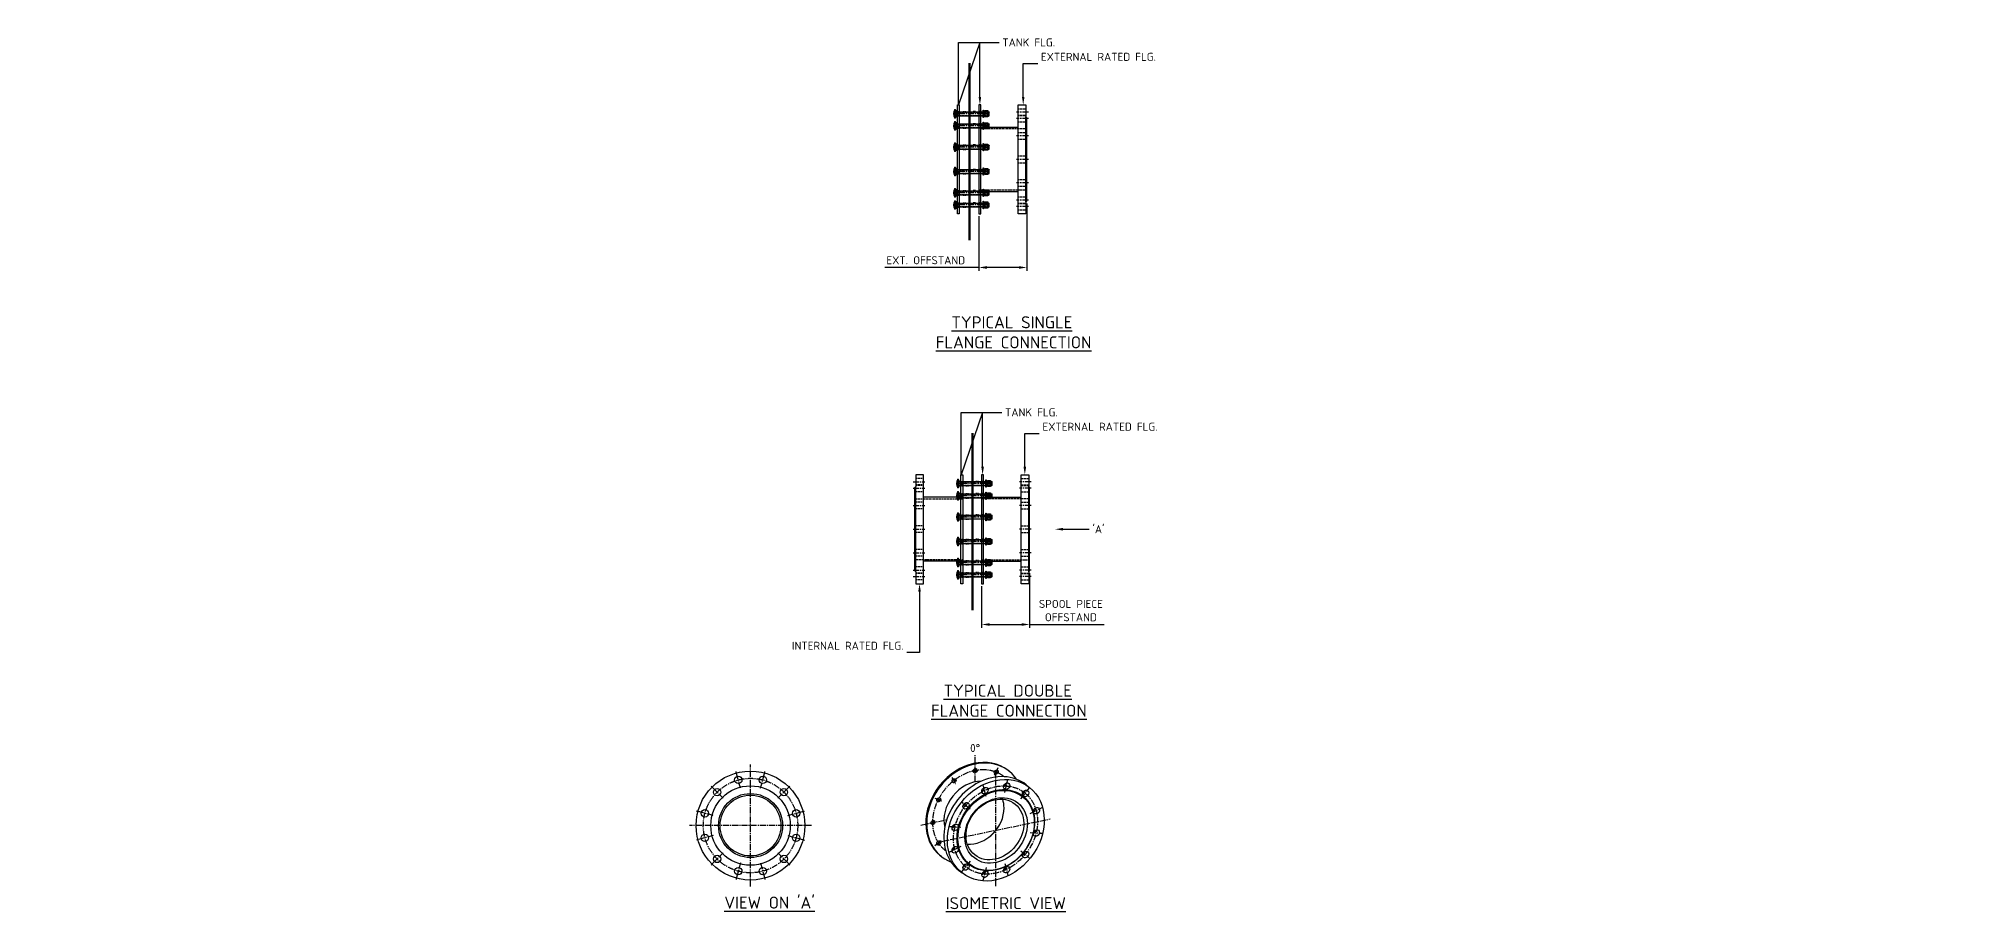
# Model space of a CAD drawing. Header units: millimetres. Extents: x -272986 to 200319, y -34579 to 49604.
# Drawn here: x -20567 to -14571, y -29505 to -26780 of the extents above; entities that cross this region are included whole.
import ezdxf
from ezdxf import colors
from ezdxf.entities.mleader import LeaderData, LeaderLine
from ezdxf.math import Vec2, Vec3

# ---------------------------------------------------------------- set-up
doc = ezdxf.new("R2010")
doc.units = ezdxf.units.MM
doc.linetypes.add('CENTER2', pattern=[28.575, 19.05, -3.175, 3.175, -3.175])
doc.linetypes.add('HIDDEN2', pattern=[4.7625, 3.175, -1.5875])
doc.layers.get('Defpoints').update_dxf_attribs({"color": 9})
for name, color, linetype in [('X 0001 M', 7, 'Continuous'), ('X 1001 M', 8, 'HIDDEN2'), ('X 2001 M', 1, 'CENTER2'), ('X 3001 D', 5, 'Continuous'), ('X 4001 T', 7, 'Continuous')]:
    doc.layers.add(name, color=color, linetype=linetype)
doc.styles.add('BIT STD. 2.5', font='isocpeur.ttf', dxfattribs={"height": 2.5})
doc.dimstyles.new('BIT STD. 2.5', dxfattribs={"dimtxt": 2.5, "dimasz": 2.5, "dimexe": 1, "dimexo": 0.75, "dimgap": 1, "dimtad": 1, "dimdec": 0, "dimdsep": 46, "dimtxsty": 'BIT STD. 2.5', "dimcen": 0, "dimadec": 0, "dimazin": 0, "dimtfac": 1, "dimtdec": 0, "dimtmove": 0, "dimatfit": 3, "dimfxl": 1, "dimtfill": 1, "dimlwd": -1, "dimlwe": -1, "dimarcsym": 0})

# ---------------------------------------------------------------- blocks, each defined once
blk = doc.blocks.new('TANKCON_BOLT')
at = {"layer": 'X 0001 M', "color": 252}
for p, q in [((-43.5, 13.5), (-41.5, 13.5)), ((-40.3, 6.2), (62.8, 6.2)), ((50.8, -9.5), (50.8, 9.5)), ((57.8, -9.5), (57.8, 9.5)), ((62.8, 6.2), (63.8, 5.2)), ((63.8, -5.2), (63.8, 5.2)), ((-41.5, -13.5), (-43.5, -13.5)), ((-40.3, -6.2), (62.8, -6.2)), ((62.8, -6.2), (63.8, -5.2))]:
    blk.add_line(p, q, dxfattribs=at)
for points in [[(-43.5, -13.5), (-43.5, 13.5)], [(-41.5, -13.5), (-41.5, 13.5)], [(-41.5, 11.5), (-40.3, 10.8), (-40.3, -10.8), (-41.5, -11.5)], [(-40.3, 8.9), (-36.8, 6.2)], [(-40.3, 1.8), (-36.8, 0), (-40.3, -1.8)], [(-40.3, -8.9), (-36.8, -6.2)]]:
    blk.add_lwpolyline(points, dxfattribs=at)
for points in [[(45.2, -11.5), (44.2, -11.5), (44.2, 11.5), (45.2, 11.5)], [(44.2, -6.5), (45.2, -6.5), (45.2, 6.5), (44.2, 6.5)], [(58.8, 0), (49.8, 0), (49.8, 9.5), (58.8, 9.5)], [(58.8, -9.5), (49.8, -9.5), (49.8, 0), (58.8, 0)]]:
    blk.add_lwpolyline(points, close=True, dxfattribs=at)
for centre, radius, start, end in [((-23.9, 0), 23.8, 145.437, 214.563), ((61.5, -4.8), 11.8, 156.22268, 203.77732), ((61.5, 4.8), 11.8, 156.22268, 203.77732), ((47, 4.8), 11.8, 336.22268, 23.77732), ((47, -4.8), 11.8, 336.22268, 23.77732)]:
    blk.add_arc(centre, radius, start, end, dxfattribs=at)
at = {"layer": 'X 1001 M'}
for p, q in [((-36, 7), (-28, 7)), ((-18, 7), (-10, 7)), ((3, 7), (0, 7)), ((21, 7), (13, 7)), ((39, 7), (31, 7)), ((-36, -7), (-28, -7)), ((-18, -7), (-10, -7)), ((3, -7), (0, -7)), ((21, -7), (13, -7)), ((39, -7), (31, -7))]:
    blk.add_line(p, q, dxfattribs=at)
at = {"layer": 'X 1001 M', "color": 252}
for p, q in [((-32, 6.2), (-32, -6.2)), ((-31, 5.2), (-32, 6.2)), ((-31, 5.2), (63.8, 5.2)), ((-31, 5.2), (-31, -5.2)), ((62.8, -6.2), (62.8, 6.2)), ((-31, -5.2), (-32, -6.2)), ((-31, -5.2), (63.8, -5.2))]:
    blk.add_line(p, q, dxfattribs=at)
at = {"layer": 'X 2001 M'}
blk.add_line((44, 0), (-41, 0), dxfattribs=at)
blk = doc.blocks.new('NP16_FLANGE_TYP')
at = {"layer": 'X 0001 M'}
for p, q in [((147, -133), (147, 133)), ((6, 100), (123, 100)), ((6, -100), (123, -100))]:
    blk.add_line(p, q, dxfattribs=at)
blk.add_lwpolyline([(0, -170), (6, -170), (6, 170), (0, 170)], close=True, dxfattribs=at)
for points in [[(147, -133), (147, -170), (123, -170), (123, 170), (147, 170), (147, 133)], [(147, -133), (147, -133), (150, -130), (150, 130), (147, 133)]]:
    blk.add_lwpolyline(points, dxfattribs=at)
at = {"layer": 'X 1001 M'}
for p, q in [((123, 158), (147, 158)), ((123, 138.2), (147, 138.2)), ((123, 137), (147, 137)), ((123, 117.2), (147, 117.2)), ((123, 84.2), (147, 84.2)), ((123, 63.2), (147, 63.2)), ((123, 10.5), (147, 10.5)), ((123, -10.5), (147, -10.5)), ((123, -63.2), (147, -63.2)), ((123, -84.2), (147, -84.2)), ((123, -117.2), (147, -117.2)), ((123, -137), (147, -137)), ((123, -138.2), (147, -138.2)), ((123, -158), (147, -158))]:
    blk.add_line(p, q, dxfattribs=at)
for points in [[(150, 95), (0, 95)], [(0, -95), (150, -95)]]:
    blk.add_lwpolyline(points, dxfattribs=at)
at = {"layer": 'X 2001 M'}
for p, q in [((155, 147.5), (118, 147.5)), ((155, 127.7), (118, 127.7)), ((155, 73.8), (118, 73.8)), ((155, 0), (118, 0)), ((155, -73.8), (118, -73.8)), ((155, -127.7), (118, -127.7)), ((155, -147.5), (118, -147.5))]:
    blk.add_line(p, q, dxfattribs=at)
blk = doc.blocks.new('*D318')
at = {"layer": 'Defpoints', "color": 0, "transparency": 16777216}
for p in [(-17628.8, -27327.2), (-17478.8, -27287.2), (-17478.8, -27494.7)]:
    blk.add_point(p, dxfattribs=at)
at = {"layer": 'X 3001 D', "color": 0, "transparency": 16777216}
for p, q in [((-17628.8, -27334.7), (-17628.8, -27504.7)), ((-17478.8, -27294.7), (-17478.8, -27504.7)), ((-17628.8, -27494.7), (-17922, -27494.7)), ((-17503.8, -27494.7), (-17603.8, -27494.7))]:
    blk.add_line(p, q, dxfattribs=at)
for points in [[(-17603.8, -27490.5), (-17603.8, -27498.8), (-17628.8, -27494.7)], [(-17503.8, -27490.5), (-17503.8, -27498.8), (-17478.8, -27494.7)]]:
    blk.add_solid(points, dxfattribs=at)
at = {"layer": 'X 3001 D', "color": 0, "transparency": 16777216, "insert": (-17794.5, -27472.2), "char_height": 25, "attachment_point": 5, "style": 'BIT STD. 2.5', "bg_fill": 3, "box_fill_scale": 1.1, "bg_fill_color": 256, "bg_fill_true_color": 13158600, "bg_fill_transparency": 0}
blk.add_mtext('EXT. OFFSTAND', dxfattribs=at)
blk = doc.blocks.new('*D317')
at = {"layer": 'Defpoints', "color": 0, "transparency": 16777216}
for p in [(-17470.1, -28441.6), (-17620.1, -28481.6)]:
    blk.add_point(p, dxfattribs=at)
at = {"layer": 'X 3001 D', "color": 0, "transparency": 16777216}
for p, q in [((-17470.1, -28449.1), (-17470.1, -28619)), ((-17620.1, -28489.1), (-17620.1, -28619)), ((-17595.1, -28609), (-17495.1, -28609)), ((-17470.1, -28609), (-17237.6, -28609))]:
    blk.add_line(p, q, dxfattribs=at)
for points in [[(-17595.1, -28604.8), (-17595.1, -28613.1), (-17620.1, -28609)], [(-17495.1, -28604.8), (-17495.1, -28613.1), (-17470.1, -28609)]]:
    blk.add_solid(points, dxfattribs=at)
at = {"layer": 'X 3001 D', "color": 0, "transparency": 16777216, "insert": (-17341.3, -28565.6), "char_height": 25, "attachment_point": 5, "style": 'BIT STD. 2.5', "bg_fill": 3, "box_fill_scale": 1.1, "bg_fill_color": 256, "bg_fill_true_color": 13158600, "bg_fill_transparency": 0}
blk.add_mtext('SPOOL PIECE\\POFFSTAND', dxfattribs=at)
at = {"layer": 'Defpoints', "color": 0, "transparency": 16777216}
blk.add_point((-17470.1, -28609), dxfattribs=at)

msp = doc.modelspace()

# ---------------------------------------------------------------- linework, layer by layer
at = {"layer": 'X 0001 M'}
for p, q in [((-17659.8113, -26857.1428), (-17659.8113, -27409.5175)), ((-17656.8113, -26857.1428), (-17656.8113, -27409.5175)), ((-17651.0689, -28011.5552), (-17651.0689, -28563.9299)), ((-17648.0689, -28011.5552), (-17648.0689, -28563.9299)), ((-17534.8262, -29066.6014), (-17537.5524, -29064.4448)), ((-17481.2098, -29109.016), (-17470.3048, -29117.6427)), ((-17745.7683, -29333.2537), (-17748.4946, -29331.097)), ((-17692.152, -29375.6683), (-17681.2469, -29384.295))]:
    msp.add_line(p, q, dxfattribs=at)
msp.add_lwpolyline([(-17689.8113, -27327.2209), (-17695.8113, -27327.2209), (-17695.8113, -26987.2209), (-17689.8113, -26987.2209)], close=True, dxfattribs=at)
for centre, radius in [((-18342.0153, -29236.433), 170), ((-18342.0153, -29236.433), 124), ((-18446.3136, -29132.1348), 11.5), ((-18342.0153, -29236.433), 100), ((-18380.1911, -29093.959), 11.5), ((-18303.8395, -29093.959), 11.5), ((-18237.7171, -29132.1348), 11.5), ((-18484.4894, -29198.2572), 11.5), ((-18342.0153, -29236.433), 95), ((-18199.5412, -29198.2572), 11.5), ((-18484.4894, -29274.6089), 11.5), ((-18199.5412, -29274.6089), 11.5), ((-18446.3136, -29340.7313), 11.5), ((-18380.1911, -29378.9071), 11.5), ((-18303.8395, -29378.9071), 11.5), ((-18237.7171, -29340.7313), 11.5)]:
    msp.add_circle(centre, radius, dxfattribs=at)
for centre, major_axis, start_param, end_param in [((-17643.0235, -29197.7709), (-105.4711, -133.3261), 3.141592654, 6.283185307), ((-17640.2973, -29199.9276), (-105.4711, -133.3261), 2.89232648, 6.532451481), ((-17586.6809, -29242.3422), (105.4711, 133.3261), 0, 3.141592654), ((-17643.0235, -29062.8117), (4.3429, 5.4899), 3.451145591, 5.97363237), ((-17577.3263, -29067.3713), (4.3429, 5.4899), 3.451145591, 5.97363237), ((-17640.2973, -29199.9276), (67.9606, 85.9091), 0.566764087, 2.574828567), ((-17708.7207, -29094.4143), (4.3429, 5.4899), 3.451145591, 5.97363237), ((-17620.6883, -29118.9808), (6.8246, 8.627), 4.028986998, 5.395790963), ((-17552.6735, -29104.9823), (6.8246, 8.627), 4.028986998, 5.395790963), ((-17493.771, -29127.7893), (6.8246, 8.627), 4.028986998, 5.395790963), ((-17640.2973, -29199.9276), (-105.4711, -133.3261), 2.548865989, 2.557902782), ((-17756.8145, -29153.7113), (4.3429, 5.4899), 3.451145591, 5.97363237), ((-17679.5908, -29166.0339), (6.8246, 8.627), 4.028986998, 5.395790963), ((-17640.2973, -29199.9276), (62.8856, 79.4937), 3.637959829, 5.482848508), ((-17640.2973, -29199.9276), (62.8856, 79.4937), 5.482848508, 5.786818132), ((-17459.7636, -29181.2906), (6.8246, 8.627), 4.028986998, 5.395790963), ((-17774.418, -29224.8139), (4.3429, 5.4899), 3.451145591, 5.97363237), ((-17713.5982, -29233.5337), (6.8246, 8.627), 4.028986998, 5.395790963), ((-17643.0235, -29197.7709), (-65.4231, -82.7014), 1.289239629, 1.852353025), ((-17459.7636, -29251.1506), (6.8246, 8.627), 4.028986998, 5.395790963), ((-17756.8145, -29288.6705), (4.3429, 5.4899), 3.451145591, 5.97363237), ((-17713.5982, -29303.3938), (6.8246, 8.627), 4.028986998, 5.395790963), ((-17679.5908, -29356.8951), (6.8246, 8.627), 4.028986998, 5.395790963), ((-17640.2973, -29199.9276), (-105.4711, -133.3261), 0.543487455, 0.570183956), ((-17552.6735, -29365.7035), (6.8246, 8.627), 4.028986998, 5.395790963), ((-17493.771, -29318.6504), (6.8246, 8.627), 4.028986998, 5.395790963), ((-17620.6883, -29379.702), (6.8246, 8.627), 4.028986998, 5.395790963)]:
    msp.add_ellipse(centre, major_axis=major_axis, ratio=0.815071224, start_param=start_param, end_param=end_param, dxfattribs=at)
for centre, major_axis in [((-17575.7759, -29250.9689), (105.4711, 133.3261)), ((-17640.2973, -29064.9684), (-4.3429, -5.4899)), ((-17574.6, -29069.5279), (-4.3429, -5.4899)), ((-17705.9945, -29096.571), (-4.3429, -5.4899)), ((-17575.7759, -29250.9689), (84.3769, 106.6609)), ((-17574.8671, -29251.6878), (83.136, 105.0924)), ((-17574.8671, -29251.6878), (67.9606, 85.9091)), ((-17574.8671, -29251.6878), (67.9606, 85.9091)), ((-17609.7833, -29127.6075), (-6.8246, -8.627)), ((-17541.7685, -29113.609), (-6.8246, -8.627)), ((-17482.8659, -29136.416), (-6.8246, -8.627)), ((-17754.0882, -29155.8679), (-4.3429, -5.4899)), ((-17668.6858, -29174.6606), (-6.8246, -8.627)), ((-17578.5839, -29248.7475), (62.8856, 79.4937)), ((-17448.8585, -29189.9173), (-6.8246, -8.627)), ((-17771.6917, -29226.9706), (-4.3429, -5.4899)), ((-17702.6932, -29242.1604), (-6.8246, -8.627)), ((-17448.8585, -29259.7773), (-6.8246, -8.627)), ((-17754.0882, -29290.8271), (-4.3429, -5.4899)), ((-17702.6932, -29312.0205), (-6.8246, -8.627)), ((-17482.8659, -29327.2771), (-6.8246, -8.627)), ((-17668.6858, -29365.5218), (-6.8246, -8.627)), ((-17609.7833, -29388.3287), (-6.8246, -8.627)), ((-17541.7685, -29374.3302), (-6.8246, -8.627))]:
    msp.add_ellipse(centre, major_axis=major_axis, ratio=0.815071224, dxfattribs=at)
at = {"layer": 'X 2001 M', "extrusion": (0.454376, -0.359446, 0.815071)}
for p, q in [((-17640.2973, -29099.7009), (-17640.2973, -29016.9614)), ((-17575.7759, -29425.7296), (-17575.7759, -29076.2081)), ((-17810.442, -29234.946), (-17728.897, -29218.1628)), ((-17745.9206, -29285.9873), (-17405.6312, -29215.9504))]:
    msp.add_line(p, q, dxfattribs=at)
at = {"layer": 'X 2001 M'}
for p, q in [((-18373.1834, -29120.1121), (-18387.1988, -29067.8059)), ((-18342.0153, -29427.0458), (-18342.0153, -29045.8203)), ((-18310.8472, -29120.1121), (-18296.8318, -29067.8059)), ((-18427.1682, -29151.2802), (-18465.4589, -29112.9894)), ((-18256.8624, -29151.2802), (-18218.5717, -29112.9894)), ((-18458.3363, -29205.2649), (-18510.6425, -29191.2495)), ((-18225.6943, -29205.2649), (-18173.3881, -29191.2495)), ((-18151.4026, -29236.433), (-18532.6281, -29236.433)), ((-18458.3363, -29267.6012), (-18510.6425, -29281.6166)), ((-18225.6943, -29267.6012), (-18173.3881, -29281.6166)), ((-18427.1682, -29321.5859), (-18465.4589, -29359.8767)), ((-18373.1834, -29352.754), (-18387.1988, -29405.0602)), ((-18310.8472, -29352.754), (-18296.8318, -29405.0602)), ((-18256.8624, -29321.5859), (-18218.5717, -29359.8767))]:
    msp.add_line(p, q, dxfattribs=at)
at = {"layer": 'X 2001 M', "extrusion": (-0.454376, 0.359446, -0.815071)}
for p, q in [((-17569.2731, -29056.4321), (-17581.7444, -29081.1859)), ((-17713.1389, -29086.042), (-17700.6676, -29105.6622)), ((-17605.4844, -29145.3947), (-17615.8994, -29108.3835)), ((-17547.6137, -29133.484), (-17537.7409, -29092.2972)), ((-17497.4963, -29152.8894), (-17470.0537, -29118.5056)), ((-17765.7975, -29150.9671), (-17744.1965, -29159.331)), ((-17655.6019, -29185.43), (-17683.5865, -29162.454)), ((-17468.5609, -29198.4112), (-17430.9745, -29179.986)), ((-17684.5372, -29242.8625), (-17722.6658, -29240.0207)), ((-17765.7975, -29298.736), (-17744.1965, -29281.4805)), ((-17684.5372, -29302.3032), (-17722.6658, -29320.2995)), ((-17497.4963, -29315.2844), (-17470.0537, -29337.8315)), ((-17468.5609, -29257.8519), (-17430.9745, -29260.2649)), ((-17655.6019, -29347.825), (-17683.5865, -29381.7799)), ((-17605.4844, -29367.2304), (-17615.8994, -29407.9883)), ((-17547.6137, -29355.3197), (-17537.7409, -29391.902))]:
    msp.add_line(p, q, dxfattribs=at)
at = {"layer": 'X 2001 M'}
msp.add_circle((-18342.0153, -29236.433), 147.5, dxfattribs=at)
at = {"layer": 'X 2001 M', "extrusion": (0.454376, -0.359446, 0.815071)}
msp.add_circle((-33845.0235, -3555.7429, 2527.4576), 147.5, dxfattribs=at)
at = {"layer": 'X 2001 M', "extrusion": (-0.454376, 0.359446, -0.815071)}
msp.add_arc((33845.0235, -3488.6876, -2479.794), 147.5, 359.69974661, 180.30025339, dxfattribs=at)

# ---------------------------------------------------------------- block references
at = {"layer": 'X 0001 M'}
for name, p in [('TANKCON_BOLT', (-17659.8113, -27014.7468)), ('NP16_FLANGE_TYP', (-17628.8113, -27157.2209)), ('TANKCON_BOLT', (-17659.8113, -27052.9226)), ('TANKCON_BOLT', (-17659.8113, -27119.045)), ('TANKCON_BOLT', (-17659.8113, -27195.3967)), ('TANKCON_BOLT', (-17659.8113, -27261.5191)), ('TANKCON_BOLT', (-17659.8113, -27299.6949)), ('TANKCON_BOLT', (-17651.0689, -28169.1592)), ('NP16_FLANGE_TYP', (-17620.0689, -28311.6333)), ('TANKCON_BOLT', (-17651.0689, -28207.3351)), ('TANKCON_BOLT', (-17651.0689, -28273.4575)), ('TANKCON_BOLT', (-17651.0689, -28349.8091)), ('TANKCON_BOLT', (-17651.0689, -28415.9316)), ('TANKCON_BOLT', (-17651.0689, -28454.1074))]:
    msp.add_blockref(name, p, dxfattribs=at)
at = {"layer": 'X 0001 M', "xscale": -1}
msp.add_blockref('NP16_FLANGE_TYP', (-17679.0689, -28311.6333), dxfattribs=at)

# ---------------------------------------------------------------- texts
at = {"char_height": 37.5, "attachment_point": 1, "style": 'BIT STD. 2.5'}
for s, insert in [('\\pi61.03165;{\\LTYPICAL SINGLE\\P\\pi12.28165;FLANGE CONNECTION}', (-17775.5285, -27647.1045)), ('\\pi51.65665;{\\LTYPICAL DOUBLE\\P\\pi12.28165;FLANGE CONNECTION}', (-17790.3557, -28796.7009)), ("\\pi106.03165;{\\LVIEW ON 'A'}", (-18529.9047, -29458.1381)), ('\\pi62.90665;{\\LISOMETRIC VIEW}', (-17795.1525, -29459.9))]:
    msp.add_mtext_dynamic_manual_height_columns(s, width=482.063296, gutter_width=100, heights=[118.5703], dxfattribs=dict(at, insert=insert))
at = {"color": 1, "insert": (-17640.2973, -29006.9614), "char_height": 25, "attachment_point": 8, "style": 'BIT STD. 2.5'}
msp.add_mtext_dynamic_manual_height_columns('0%%D', width=5.966212, gutter_width=100, heights=[0], dxfattribs=at)

# ---------------------------------------------------------------- leaders
at = {"layer": 'X 4001 T', "color": 0}
ml = msp.add_multileader_mtext('Standard', dxfattribs=at)
ml.set_content('TANK FLG.', style='BIT STD. 2.5')
ml.set_leader_properties(color=150)
ml.build(insert=Vec2(0, 0))
ml.multileader.update_dxf_attribs({"text_left_attachment_type": 2, "text_right_attachment_type": 2, "dogleg_length": 3, "arrow_head_size": 25, "scale": 10})
ctx = ml.context
ctx.base_point, ctx.scale, ctx.char_height, ctx.arrow_head_size, ctx.landing_gap_size, ctx.plane_origin = Vec3(-17565.478, -26792.4085), 10, 25, 25, 10, Vec3(-17622.1447, -26987.2208)
ctx.left_attachment, ctx.right_attachment = 2, 2
notes = []
notes.append((ctx, [(0, (1, 1, 0), (-17595.478, -26792.4085), (1, 0), 30, [(1, [(-17625.478, -26987.2208), (-17625.478, -26792.4085), (-17692.8113, -26987.2209), (-17692.8113, -26792.5561)], 0, [])])]))
ctx.mtext.insert, ctx.mtext.width, ctx.mtext.flow_direction = Vec3(-17555.478, -26779.899), 270.25, 5
ml = msp.add_multileader_mtext('Standard', dxfattribs=at)
ml.set_content('EXTERNAL RATED FLG.', style='BIT STD. 2.5')
ml.set_leader_properties(color=150)
ml.build(insert=Vec2(0, 0))
ml.multileader.update_dxf_attribs({"text_left_attachment_type": 2, "text_right_attachment_type": 2, "dogleg_length": 3, "arrow_head_size": 25, "scale": 10})
ctx = ml.context
ctx.base_point, ctx.scale, ctx.char_height, ctx.arrow_head_size, ctx.landing_gap_size, ctx.plane_origin = Vec3(-17444.979, -26858.1174), 10, 25, 25, 10, Vec3(-17490.1447, -26987.2208)
ctx.left_attachment, ctx.right_attachment = 2, 2
notes.append((ctx, [(0, (1, 1, 0), (-17474.979, -26858.1174), (1, 0), 30, [(0, [(-17490.1447, -26987.2208), (-17490.1447, -26858.1865)], 0, [])])]))
ctx.mtext.insert, ctx.mtext.width, ctx.mtext.flow_direction = Vec3(-17434.979, -26824.784), 270.25, 5
ml = msp.add_multileader_mtext('Standard', dxfattribs=at)
ml.set_content('TANK FLG.', style='BIT STD. 2.5')
ml.set_leader_properties(color=150)
ml.build(insert=Vec2(0, 0))
ml.multileader.update_dxf_attribs({"text_left_attachment_type": 2, "text_right_attachment_type": 2, "dogleg_length": 3, "arrow_head_size": 25, "scale": 10})
ctx = ml.context
ctx.base_point, ctx.scale, ctx.char_height, ctx.arrow_head_size, ctx.landing_gap_size, ctx.plane_origin = Vec3(-17557.0689, -27946.821), 10, 25, 25, 10, Vec3(-17613.7355, -28141.6333)
ctx.left_attachment, ctx.right_attachment = 2, 2
notes.append((ctx, [(0, (1, 1, 0), (-17587.0689, -27946.821), (1, 0), 30, [(1, [(-17617.0689, -28141.6333), (-17617.0689, -27946.821), (-17684.4021, -28141.6333), (-17684.4021, -27946.9686)], 0, [])])]))
ctx.mtext.insert, ctx.mtext.width, ctx.mtext.flow_direction = Vec3(-17547.0689, -27934.3115), 270.25, 5
ml = msp.add_multileader_mtext('Standard', dxfattribs=at)
ml.set_content('EXTERNAL RATED FLG.', style='BIT STD. 2.5')
ml.set_leader_properties(color=150)
ml.build(insert=Vec2(0, 0))
ml.multileader.update_dxf_attribs({"text_left_attachment_type": 2, "text_right_attachment_type": 2, "dogleg_length": 3, "arrow_head_size": 25, "scale": 10})
ctx = ml.context
ctx.base_point, ctx.scale, ctx.char_height, ctx.arrow_head_size, ctx.landing_gap_size, ctx.plane_origin = Vec3(-17439.9803, -28012.4891), 10, 25, 25, 10, Vec3(-17485.0689, -28141.6333)
ctx.left_attachment, ctx.right_attachment = 2, 2
notes.append((ctx, [(0, (1, 1, 0), (-17469.9803, -28012.4891), (1, 0), 30, [(0, [(-17485.0689, -28141.6333), (-17485.0689, -28012.5991)], 0, [])])]))
ctx.mtext.insert, ctx.mtext.width, ctx.mtext.flow_direction = Vec3(-17429.9803, -27979.1558), 270.25, 5
ml = msp.add_multileader_mtext('Standard', dxfattribs=at)
ml.set_content("'A'", style='BIT STD. 2.5')
ml.set_leader_properties(color=150)
ml.build(insert=Vec2(0, 0))
ml.multileader.update_dxf_attribs({"text_left_attachment_type": 2, "text_right_attachment_type": 2, "dogleg_length": 3, "arrow_head_size": 25, "scale": 10})
ctx = ml.context
ctx.base_point, ctx.scale, ctx.char_height, ctx.arrow_head_size, ctx.landing_gap_size, ctx.plane_origin = Vec3(-17283.8039, -28311.6333), 10, 25, 25, 10, Vec3(-17242.807, -28440.7367)
ctx.left_attachment, ctx.right_attachment = 2, 2
notes.append((ctx, [(0, (1, 1, 0), (-17313.8039, -28311.6333), (1, 0), 30, [(1, [(-17391.1544, -28311.6333)], 0, [])])]))
ctx.mtext.insert, ctx.mtext.width, ctx.mtext.flow_direction = Vec3(-17273.8039, -28299.1333), 270.25, 5
ml = msp.add_multileader_mtext('Standard', dxfattribs=at)
ml.set_content('INTERNAL RATED FLG.', style='BIT STD. 2.5')
ml.set_leader_properties(color=150)
ml.build(insert=Vec2(0, 0))
ml.multileader.update_dxf_attribs({"text_left_attachment_type": 2, "text_right_attachment_type": 2, "dogleg_length": 3, "arrow_head_size": 25, "scale": 10})
ctx = ml.context
ctx.base_point, ctx.scale, ctx.char_height, ctx.arrow_head_size, ctx.landing_gap_size, ctx.plane_origin = Vec3(-18129.0689, -28696.0932), 10, 25, 25, 10, Vec3(-18107.2346, -28825.1966)
ctx.left_attachment, ctx.right_attachment, ctx.text_align_type = 2, 2, 2
notes.append((ctx, [(1, (1, 1, 0), (-17814.0689, -28696.0932), (-1, 0), 40, [(1, [(-17814.0689, -28481.6333)], 0, [])])]))
ctx.mtext.insert, ctx.mtext.width, ctx.mtext.alignment, ctx.mtext.flow_direction = Vec3(-17864.0689, -28662.7598), 270.25, 3, 5
for ctx, leaders in notes:
    for number, flags, end, landing, length, lines in leaders:
        leader = LeaderData()
        leader.index, (leader.has_last_leader_line, leader.has_dogleg_vector, leader.attachment_direction) = number, flags
        leader.last_leader_point, leader.dogleg_vector, leader.dogleg_length = Vec3(end), Vec3(landing), length
        for number, points, colour, breaks in lines:
            line = LeaderLine()
            line.index, line.vertices, line.color, line.breaks = number, Vec3.list(points), colors.encode_raw_color(colour), breaks
            leader.lines.append(line)
        ctx.leaders.append(leader)

# ---------------------------------------------------------------- next in the draw order: dimensions: what is measured, and where the dimension line sits
at = {"layer": 'X 3001 D'}
for base, p1, p2, text, picture, middle in [((-17478.8113, -27494.677), (-17628.8113, -27327.2209), (-17478.8113, -27287.2209), 'EXT. OFFSTAND', '*D318', (-17794.5434, -27494.677)), ((-17470.0689, -28608.9773), (-17620.0689, -28481.6333), (-17470.0689, -28441.6333), 'SPOOL PIECE\\POFFSTAND', '*D317', (-17341.3189, -28608.9773))]:
    dim = msp.add_linear_dim(base=base, p1=p1, p2=p2, text=text, dimstyle='BIT STD. 2.5', dxfattribs=at)
    dim.commit()
    dim.dimension.update_dxf_attribs({"geometry": picture, "text_midpoint": middle, "dimtype": 160})

doc.saveas('drawing.dxf')
